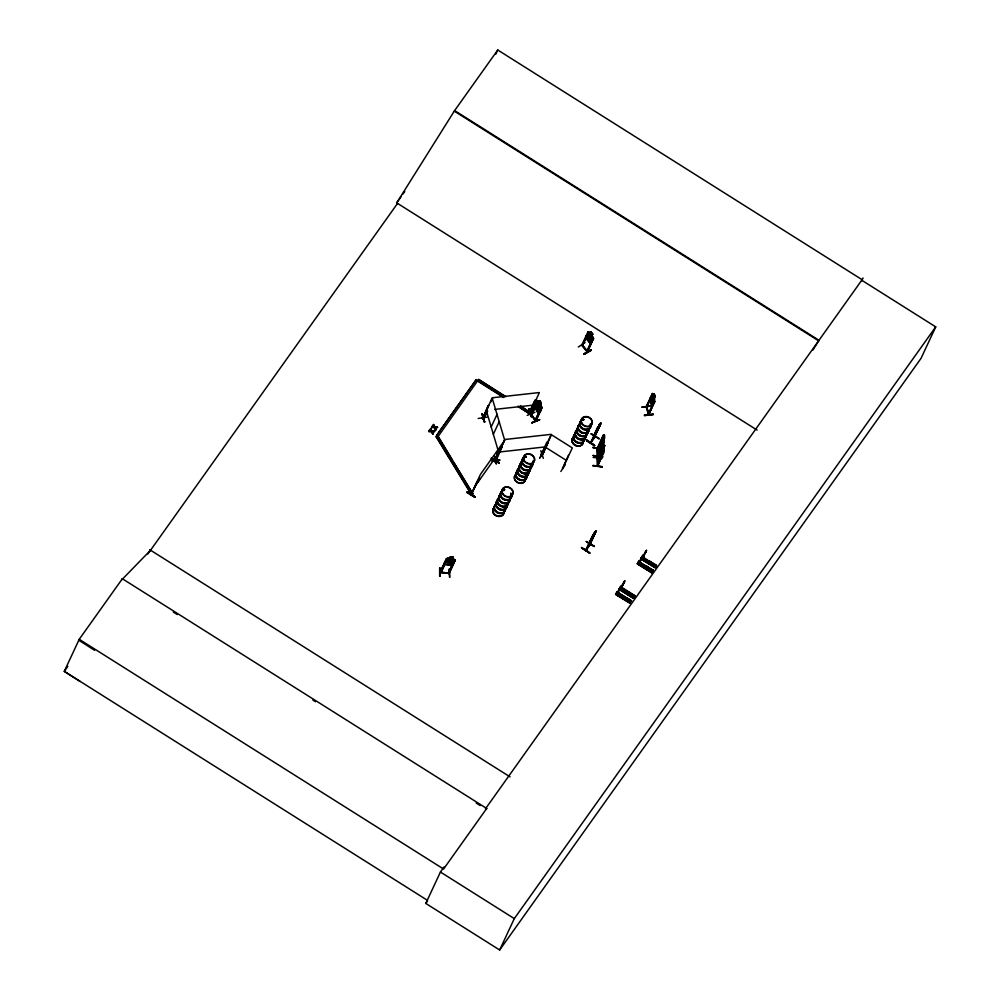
<?xml version="1.0" encoding="UTF-8"?>
<svg xmlns="http://www.w3.org/2000/svg" width="1000" height="1000" viewBox="0 0 1000 1000"><rect width="100%" height="100%" fill="white"/><g stroke="black" fill="none" stroke-linecap="round" stroke-linejoin="round"><path stroke-width="1.5" d="M590.025 336.3L592.4 336.987L590.413 337.325L590.812 340.613L589.888 337.188L587.6 336.725L589.65 336.362L589.325 333.188L590.175 336.463M531.862 422.887L539.712 419.562L531.938 422.625M539.637 419.85L531.788 422.812M477.587 481.538L471.287 494.738L471.95 493.638M495.363 461.012L494.888 461.688L500.863 448.312L500.737 449.05M590.5 442.725L591.188 441.662M595.425 436.312L590.8 443L597.05 429.8M591.587 342.675L590.237 343.438L585.925 338.1L586.075 335.863M586.075 338.062L586.213 335.887M538.938 405.387L540.862 406.25L539.087 406.475L539.263 409.888L538.625 406.325L536.625 405.712L538.462 405.462L538.35 402.175L538.9 405.538M593.138 455.375C601.038 457.75 610.825 456.825 593.05 455.575M593.05 466.037C605.95 467.013 604.5 467.3 593.15 465.387M602.062 467.15L602.175 466.438M652.987 398.663L653.062 395.075L652.725 398.475C650.788 397.4 651.162 400.425 652.725 399.375L652.7 403.125L653.037 399.562L654.35 399.438L653.012 398.35M560.837 471.475L565.225 464.837M539.862 411.912L538.525 412.762L535.2 407.013L537.238 400.6L539.075 402.45M594.775 433.325L594.6 434.288C608.562 411.8 587.175 448.2 596.75 429.312M598.337 426.737L597.375 428.075L600.95 423.225L599.113 425.1L590.875 442.887M538.675 412.7C535.237 413.05 535.138 400.788 535.05 407.025L538.55 412.762M617.3 591.812L616.75 592.4L631.287 601.05L616.912 592.087M617.525 592.913C618.538 591.575 615.025 594.237 617.463 591.475L618.587 592.962L617.188 595.037L617.55 594.325L616.112 593.425L615.725 594.175M639.2 561.938L638.675 561.562M642.638 556.388C642.337 556.75 642.3 558.075 642.663 556.087L643.85 557.525L642.387 559.65L642.75 558.938L641.312 558.038L640.775 559.038L655.037 567.788L655.525 567.087M603.55 441.225L604.6 437.875M603.812 449.487L604.6 445.363L603.562 451.275L601.625 454.087L602.163 449.125M603 446.15L603.975 440.225L603.263 444.375M624.288 597.825L625.112 598.638M628.75 592.675L628.725 593.775L627.762 593.062M649.425 562.675L650.125 562.075M650.462 562.188L650.575 563.225M541.275 454.925L542.425 454.913M562.888 467.863L568.387 455.312M600.288 449.762L597.375 456.1L597.212 448.237L603.587 434.8L601.663 439.012M604.525 437.9L604.5 435.288L597.3 448.963M597.913 447.912L597.513 448.587L597.513 447.7M597.275 458.312L597.388 466.15L603.925 451.188L603.587 452.638M597.425 457.912L597.7 466.1L603.55 452.837L597.288 465.425L597.737 466.087M597.95 455.513L597.463 448.713L597.525 455.588M597.95 465.012L597.325 466.087M499.637 459.762C500.487 460.962 493.95 459.35 492.4 460.688M502.863 489.663L504.487 489.475M504.175 490.487L504.113 489.188L504.263 489.837M507.175 504.487L506.625 504.538M510.962 494.575L511.662 494.775M511.087 494.338L511.912 494.75L511.087 494.738M511.3 494.312L511.475 494.988M524.538 456.225L524.825 456.887M532.812 461.662L532.775 461.175M533.275 461.987L533.375 461.312M583.138 418.913L582.4 419.475M583.55 419.25L583.1 419.938L583.775 419.688M590.275 424.125L591.175 424.387M590.525 424L590.688 424.762M590.325 424.425L591.038 424.688M644.475 415.562L653.188 414.525L644.475 415.525M604.5 435.288L603.775 436.838L603.75 435.062L603.675 442.6L603.8 439.438M603.025 447.512C605.175 440.55 597.1 461.737 603.5 446.238L603.763 447.025L604.6 445.363M620.388 587.837L617.175 594.087L618.713 590.175M618.75 590.275L618.962 589.637M622.3 585.05L620.675 589.188L624.487 581.95M642.588 556.312L638.888 563.612L640.675 559.15M643.088 555.275L641.95 556.962L656.363 565.85L642.038 556.575M646.075 551.812L646.488 550.237L646.012 551.613M650.013 399.825L651.925 405.825L652.788 405.213L651.825 405.95L650.013 399.825L650.487 397.488M602.15 439.075L601.613 444.038M482.375 417.987L482.938 418.825L492.113 397.85L504.7 440.25L494.562 461.5L501.138 448.488M496.863 455.262L494.7 459.837L495.4 459.325M597.875 448.462L597.238 448.988L603.462 435.725M602.837 441.025L603.688 440.9L603 440.1L603.638 436.55L602.837 439.938L601.987 439.988L602.675 440.838M593.5 534.888C585.65 549.087 600.675 523.962 593.387 535.087M646.4 406.413L648.825 414.538L646.9 407.225M646.45 407.587L646.538 406.688L646.3 407.425M582.513 345.613L582.137 345.025M594.362 534.888L589.725 541.912L589.913 540.962M487.7 410.9L484.25 417.738M502.038 447.038L501.25 447.125L502.038 447.038L496.35 459.9L496.45 459.087L495.525 459.237M496.562 459.45L495.462 459.588M530.337 412.537L529.188 412.788M620.75 587.062L620.225 587.487M562.4 468.15L563.088 467.575M601.087 451.575C598.175 453.013 601.163 440.15 603.225 440.087M600.35 446.2L601.062 443.938M631.487 600.763L617.2 592.013L616.737 592.712L630.988 601.487L631.487 600.7L629.963 602.925L615.737 594.138L617.463 591.475M620.5 587.9L621.087 586.05M642.387 557.112L642.65 557.025M471.712 493.4L471.025 494.387M494.613 461.438L495.312 460.337M594.475 437.038L600.725 424L594.438 437M594.6 436.662L595.125 436.025L590.525 442.762L598.413 426.625M589.938 541.087L596 530.788L592.562 535.8L585.588 550.438L586.55 549.637M585.612 550.337L590.562 543.85L585.988 550.5M589.6 544.725L595.887 531.638L589.85 545L590.237 543.737M620.875 587.575L620.312 587.163L634.6 596.4M620.363 587.6L620.562 586.638M622.312 585.337L622.675 584.338M624.3 582.087L624.775 580.725L624.038 582.013M638.8 561.8L652.837 570.775M638.775 563.538L642.987 555.15L642.55 555.7M644.013 554.562L642.275 558.638L645.812 552.062M646.062 551.512L645.7 552.525M540.588 404.875L541.75 407.887L535.538 421.35L530.938 414.038L537.325 400.562L541.475 406.475L540.513 404.85L541.237 403.3C537.075 398.625 542.325 400.475 540.475 404.925M531.7 414.538L537.537 402.025L537.125 401.35L537.275 402.125M535.275 420.175C536.663 419.613 534.85 422.562 535.25 420.062M642.887 557.263L642.588 556.712M622.238 585.375L620.562 589.113L624.263 582.225M642.375 558.7L645.45 551.825L644.275 554.312M147.863 554L397.55 203.4L396.7 202.862L454.625 110.575L497.762 50L862.113 279.713L485.438 808.838L486.287 809.375L486.712 808.462L122.362 578.75L79.225 639.312L64.275 671.363L80.062 681.438M122.362 578.75L121.925 579.663L150.55 550.225M495.838 54.138L497.762 50M431.475 431.737L428.638 431.463L431.6 431.475L432.775 434.075L431.6 431.475M431.35 430.925C426.838 431.962 430.962 427.163 431.225 431.188M430.625 428.575L431.812 431.2L434.613 431.475L431.938 430.938L430.625 428.575L430.163 429.325M434.387 427.65L431.55 427.375L434.513 427.388L435.688 429.975L434.513 427.388M434.263 426.838C429.75 427.863 433.875 423.075 434.137 427.1M433.537 424.487L434.738 427.113L437.525 427.388L434.85 426.85L433.537 424.487L433.075 425.225M432.775 434.075L432.188 431.5L434.738 431.213M435.688 429.975L435.1 427.4L437.65 427.125M433.113 433.587L432.188 431.5M432.062 431.763L434.375 431.725M436.025 429.5L435.1 427.4M434.975 427.663L437.287 427.638M506.025 396.725L478.612 379.438L438.05 436.538L436.525 435.575L476.213 379.712L503.837 397.125M436.188 436.925L437.9 435.938L472.863 493.888L471.325 494.475L436.188 436.925L437.9 435.938M438.05 436.538L436.7 435.188M436.525 435.575L476.213 379.712M478.612 379.438L504.538 396.287M478.175 418.475L486.962 417.163M482.275 413.837L484.588 421.987M482.938 418.825L488.55 405.475L482.738 418.05M482.675 417.95L482.788 418.537M482.638 418.862L488.25 405.513M486.838 410.712L483.512 418.225L486.912 410.988M490.95 401.9L492.9 397.713L539.362 392.55L530.037 413.013L535.812 400.175L535.025 400.262L529.113 412.775M483.675 418.2L484.588 417.688M484.237 417.775L486.987 411.975M482.3 413.825L484.162 422.075L484.762 421.75M491.175 426.95L497.025 414.4M493.338 434.237L499.188 421.688M475.175 496.875C450.913 481.45 491.4 507.962 467.337 491.938M471.012 494.562L480.475 474.312L504.425 440.688M471.325 494.475L477.312 481.375M478.075 482.013L479.775 478.35L476.662 482.738M491.262 458.438L499.375 462.987L491.512 458.088M449.137 573.263L440.213 572.15L446.5 558.575M441 572.55L446.875 559.963L446.062 559.587L440.112 572.413L448.288 572.8M446.875 559.688L440.938 572.6L441.337 572.075M439.663 568.212L439.625 576.175L440.25 575.975M495.262 459.175L495.012 460.55M494.562 461.5L504.812 439.5L551.275 434.338L541.962 454.513M450.337 556.912L453.3 557.275L450.337 556.825L449.625 558.462L447.975 558.763L446.625 561.65L447.537 563.062L450.3 563.413L452.362 562.362L453.7 559.475L452.463 558.775M450.412 556.888L449.7 558.525L447.725 558.275L455.288 559.75L449.137 573.538M494.837 458.488L496.45 463.787L494.25 455.6L496.1 463.837M453.3 557.188L452.463 558.862L455.175 559.75L453.363 563.8L451.675 565.163L444.775 564.362L444.475 562.788M449.25 569.163L449.663 577.425L449.3 569.175M454.087 560.588L448.237 573.488L454.087 560.588L454.9 560.962L448.95 573.55M529.362 408.825L531.3 416.825L528.962 408.812M527.2 415.4L534.963 412.25M535.025 400.262L529.163 413.113L530.262 412.262M518.013 406.562L529.763 413.975L518.2 406.175M520.375 405.775L530.638 412.75L521.5 406.987M531.4 413.95L537.125 401.35M531.438 413.375C532.3 415.725 529.163 412.262 535.837 421.2L541.613 408.612L540.938 408.05L535.05 420.712M531.763 414.613L535.588 406.213M540.913 406.625L540.4 404.9L540.938 406.613L539.562 409.513L538.25 409.525L536.85 407.25L536.688 404.8L538.038 401.912L539.025 402.612L539.825 401.025M538.787 403.125L537.438 406.025L538.825 408.288L540.188 405.387L538.787 403.125L540.163 405.412M538.038 401.912L539.012 402.625L539.8 400.9M539.625 402.25L540.538 403.7M541.2 407.938L535.025 420.525M539.738 411.962C541.812 411.538 541.487 404.1 541.8 407.875M578.288 347L585.05 342.587M581.737 345.238L588 331.725L588.925 331.85L593.6 338.488L587.3 351.987L586.675 351.213L587.188 350.613L587.463 351.45M587.212 351.975C583.25 347.137 580.275 343.837 582.7 345.062M582.263 345.75L588.362 333.062L587.863 332.438L588.125 333.2M582.325 345.825L585.763 338.638M590.175 333.4L590.9 331.85L592.737 334.125L592.013 335.675M590.938 331.975L590.138 333.562L588.975 332.95L587.638 335.825L587.975 338.2L589.688 340.325L591.188 340.225L592.537 337.337L591.85 335.688L592.575 334.15M584.012 353.663L584.2 354.312L591.275 350.288M592.6 338.725L593.35 339.212L592.6 338.725L587.112 351.175M592.837 338.587L586.925 351.075M540.788 450.675L543.35 458.363M587.112 351.875L593.525 338.438M540.988 454.625L542.175 454.05M541.075 454.9L546.938 442.062L547.725 441.962L541.075 454.9L542.312 454.425M543.9 451.712L539.775 457.912M542.05 454.038L541.15 454.525M548.225 442.587L542.125 455.4L551.425 434.738L572.3 447.912L562.737 468.312M594.5 445.412C570.363 429.025 610.9 456.512 586.8 440.2M598.475 426.7L599.263 425M596.613 430.988L600.513 423.15M600.575 423.025L596.087 431.062M594.475 437.125L600.825 423.25M600.462 448.537L593.05 447.35M593.062 457.4L602.1 458.5M600.962 443.925L602.987 439.712M603.138 441.9L603.975 440.225M603.837 441.05L603.837 442.612M600.625 449.038L597.35 455.988M600.288 450.475L597.688 456.138L597.612 448.2M602.212 447.6L603.6 444.85L597.212 458.363M600.875 452.075L597.312 459.012L603.162 445.737M603.862 447.038L604.575 445.5M641.975 407.163L650.688 406.087M646.55 406.775L652.513 393.338L646.125 406.788L648.525 414.562M652.275 394.938L652.362 394.188L646.425 407.5L650.625 399.1M581.9 547.837C606.3 564.212 564.763 536.512 589.725 552.775M653.45 395.538L654.262 393.85L655.037 396.45L654.325 399.8L652.975 402.675L652.013 402.612L651.475 397.638L652.825 394.75L653.55 395.387M586.35 541.65L594.375 546.337L586.438 541.462M654.225 398.013L654.987 396.425L654.175 393.862M648.5 413.312L648.238 413.938L654.163 401.287L654.675 401.975L654.463 401.262L648.55 414.65L654.8 401.087L653.012 393.612M654.675 401.975L648.838 414.45M592.562 535.612L594.675 532.837L585.85 550.612L593.3 534.775M594.388 532.625L593.513 534.275M589.575 544.837L595.95 530.875M861.85 280.3L935.725 326.875L921.087 358.263L499.663 950L425.788 903.425L440.425 872.038L444.025 866.975M616.425 593.375L617.175 591.725M619.375 589.062L620.388 587.238L634.625 596.35M621.225 585.8L620.375 587.825L634.5 596.562L634.925 595.9L633.3 598.312L619.062 589.525L619.575 588.775L633.812 597.575M622.575 584.8L623.825 582.15M623.325 583.5L624.062 581.725M618.913 590.025L619.6 588.525L621.05 589.412L620.675 590.125L622.15 588M622.087 588.062L620.962 586.562L619.4 588.962L633.438 598.088M637.45 563.663L637.812 562.95L639.263 563.837L638.888 564.55L640.362 562.425L639.175 560.988L637.413 563.737L651.637 572.537L637.612 563.387L651.725 572.425L653.188 570.212L651.75 569.325L650.275 571.45M638.425 561.75L638.013 562.812L638.587 562.238M638.138 562.888L639.175 560.988M640.625 559.538L641.2 558.212L655.512 567.112M641.312 558.038L655.325 567.375L641.087 558.587M642.013 556.688L641.213 558.375M643.05 555.388L641 558.825L655.288 567.425M623.438 598.75L624.85 596.737M624.825 599.75L626.3 597.625M628.375 594.738L629.837 592.612M629.65 595.538L631.075 593.525M627.6 601.325L629.025 599.312M628.575 601.925L630.037 599.8M631.1 596.425L632.562 594.3M646.612 566.15L645.088 568.375L646.612 566.15L648 567.15M630.013 602.812L615.7 594.225M648.587 563.475L650.1 561.237L651.55 562.137L650.075 564.25M646.538 569.275L648.05 567.038M647.812 570.062L649.338 567.837L650.725 568.837M651.363 565.05L652.825 562.925L654.225 563.938M649.312 570.85L650.788 568.725M652.8 565.938L654.275 563.825M653.775 566.538L655.238 564.412L656.688 565.312L655.163 567.587M651.725 572.337L653.188 570.212M499.663 950L514.3 918.612L935.725 326.875M812.938 350.037L818.988 340.288L454.625 110.575M861.737 280.812L863.062 277.975M646.612 568.237L646.8 567.013L646.137 568.013M650.788 562.888L649.663 563.025M503.275 489.275L503.462 490.15M503.263 489.95L503.338 489.325M504.538 490L503.738 490.538L502.975 489.8M525.438 457.188L525.675 456.125M525.737 457.425L525.525 456M507.312 504.625L506.6 504.862M582.112 419.162L583.4 418.85M583.038 419.85L582.562 419.012M620.712 587.513L619.237 589.237L633.488 598.05L619.438 588.8M587.55 351.838L581.95 344.913M645.638 551.737L646.538 550.475M466.975 492.55L474.837 497.438M467.2 492.212L475.062 497.113M496.25 459.9L495.225 460.087M530.025 413.038L529.225 412.512M586.438 440.8L594.312 445.675M586.663 440.475L594.538 445.337M581.788 548.075L589.587 553.05M616.075 593.7L615.575 594.425L629.812 603.2L630.312 602.475L616 593.6M620.237 587.812L620.688 587.1M641.938 557.325L642.4 556.625M651.513 572.737L652.025 572L637.737 563.237L637.275 563.95L651.538 572.7M652.675 571.025L653.2 570.288L638.85 561.587L638.45 562.238L652.712 570.988M597.388 428L596.613 429.35L597.525 428.038M645.875 551.312L646.287 550.662M621.025 587.812L620.675 586.825L619.725 588.337M624.312 581.562L624.725 580.887M631.388 600.887L616.712 592.238M620.65 587.225L634.975 595.875L620.825 586.8M641 558.713L642.513 556.425M617.075 594.025L618.05 592.612M618.913 592.362L617.35 591.638M622.4 587.463L620.85 586.737M639.263 563.837L637.7 563.112M640.612 561.888L639.062 561.163M494.888 461.613L495.538 460.513M539.663 458.088L544.25 451.587M401.188 196.55L396.637 202.938L397.488 203.487M402.987 194.025L404.787 191.5M67.875 666.312L64.275 671.363L427.312 900.238M428.638 431.463L429.113 430.7M431.55 427.375L432.038 426.6M502.337 445.138L496.637 454.412L500.625 448.8M474.613 486.875L498.562 453.237M529.763 413.975L530.812 412.35M599.012 425.513L600.837 423.15M596.825 430.025L598.2 428.1M589.637 541.862L593.188 537.062M486.712 808.462L443.575 869.025L79.225 639.312M425.788 903.425L427.6 900.888M499.188 463.237L491.388 458.175M591.188 434.025L599.062 438.9M594.188 546.587L586.35 541.638M482.912 418.75L482.587 417.525M594.913 532.325L595.413 531.8L591.225 538.688M525.75 457.088L525.212 457.05M449.263 572.788L448.35 572.675L448.325 573.475M449.237 573.088L448.35 572.95M600.288 452.188L600.988 451.562M600.95 457.325L601.75 456.8M600.925 457.438L600.862 451.325L600.925 457.438L601.75 456.712M444.575 562.7L444.862 564.4L451.725 565.312L453.363 563.8M586.163 549.388L589.725 544.5M656.338 565.875L641.95 557.263M440.037 568.25L440.125 576.237M588.85 331.887L588.062 331.812M590.9 331.85L592.737 334.125M585.925 338.1L590.325 343.387M593.212 337.137L593.45 338.475M591.1 349.663L583.888 353.925L591.038 349.888M584.2 354.275L591.263 350.225M624.587 597.5L624.25 598.212M583.562 419.988L582.175 419.312M525.9 457.238L524.538 456.737M538.062 400.788L539.1 402.587M535.138 406.987L540.7 405.288M531.613 414.438L535.45 420.087M537.238 400.6L538.062 400.875L537.325 400.575M473.05 493.488L471.512 494.075L436.375 436.525M446.4 558.638L447.7 558.138M650.475 563.212L649.812 563.138M628.237 592.55L627.737 593.312M624.55 597.587L625.462 597.913M525.025 456.275L525.837 456.775M503.5 490.037L504.075 490.062M535.112 400.55L535.887 400.45M481.8 414.087L484.65 422.013M529.462 412.312L530.163 412.275M531.3 416.825L529.362 408.8M492.212 460.875L499.562 460.012M492.312 460.95L499.562 460.1M492.4 461.312L499.663 460.425M494.787 409.4L533.513 405.1M641.975 407.05L650.7 406.075M646.637 407.038L646.838 406.362M644.463 414.938L653.175 413.9L653.188 414.55M498.963 452.05L545.425 446.887M440.2 575.975L440.2 568.038L439.6 568.25M603.65 450.112C601.425 451.138 605.763 441.613 602.837 449.988L601.962 450.125L602.688 450.887L602.013 454.625L603.688 450.163M440.387 571.625L441.337 571.8M539.6 409.487L538.263 409.513L536.862 407.238L536.688 404.787M601.562 438.925L601 445.863M603.5 444.837L603.9 451.2M600.475 448.1L592.938 447.65M592.962 447.525L600.588 448.275L597.775 455.425M601.562 448.975L601.075 446.538L603.538 439.925L603.513 437.488L602.188 442.8M603.55 453.55L603.237 452.8M593.025 465.637L602.087 466.7M446.062 559.862L446.875 559.963M454.087 560.862L454.9 560.962M506.8 504.688L506.8 504.538A5.8 4.8 25 0 1 499.862 509.738A5.8 4.8 25 0 1 497.3 501.15M448.95 573.15L440.3 572.475M590.625 424.35L590.7 424.387A5.8 4.8 25 0 1 583.688 429.562A5.8 4.8 25 0 1 581.138 420.962M542.288 454.462L541.85 455.238M642.55 556.25L644 557.15M615.737 594.138L630.087 602.812M454.35 111.163L818.713 340.875M396.7 202.862L757.1 430.075M476.037 380.1L503.663 397.512M545.562 447.3L566.45 460.462M592.163 537.413L591.75 537.987M149.7 549.675L510.1 776.9M173.3 612.05L177.25 614.538M312.9 700.062L315.538 701.725M476.213 803.025L480.163 805.512M440.425 872.038L514.3 918.612M78.8 640.238L94.575 650.312M583.337 419.175L583.837 419.575M582.725 345.363L587.075 350.75M524.9 456.737L524.913 457M537.438 406.012L538.85 408.275M539.862 401.737L540.763 403.2M537.975 400.913L541.425 406.512M437.713 436.337L452.1 459.875M453.688 462.488L472.863 493.888M602.987 441.125L603.237 441.912M486.25 410.4L498 449.95M597.425 458.462L597.875 457.825L597.837 464.975M604.362 446.175L604.138 448.25L604.125 446.688M603.538 442.775L603.55 443.5M603.15 439.988L603.25 446.075M531.475 466.375A5.787 4.8 25 0 1 523.062 469.6A5.787 4.8 25 0 1 523.025 461.05M533.275 462.713A5.875 4.875 25 0 1 525.388 466.362A5.875 4.875 25 0 1 523.513 457.962M524.7 457.312A5.875 4.875 25 0 1 526.075 456.975M533.35 462.537A5.875 4.875 25 0 1 528.162 466.887A5.875 4.875 25 0 1 522.025 462A5.875 4.875 25 0 1 526.15 456.8M533.362 462.325A5.787 4.8 25 0 1 528.25 466.6A5.787 4.8 25 0 1 522.212 461.8A5.787 4.8 25 0 1 526.275 456.675M529.925 467.975A5.787 4.8 25 0 1 523.062 473.162A5.787 4.8 25 0 1 520.513 464.6M531.462 464.862A5.875 4.875 25 0 1 527.913 470.425A5.875 4.875 25 0 1 520.775 466.95A5.875 4.875 25 0 1 523.075 460.775M531.538 464.675A5.875 4.875 25 0 1 525.3 470.175A5.875 4.875 25 0 1 521.075 462.163M533.1 462.9A5.8 4.8 25 0 1 525.325 466.512A5.8 4.8 25 0 1 523.475 458.212M531.562 464.487A5.8 4.8 25 0 1 525.4 469.9A5.8 4.8 25 0 1 521.237 462.013M530.2 469.062A5.775 4.787 25 0 1 522.463 472.65A5.775 4.787 25 0 1 520.612 464.387M525.513 479.15A5.787 4.8 25 0 1 517.1 482.375A5.787 4.8 25 0 1 517.062 473.825M526.675 474.938A5.787 4.8 25 0 1 519.812 480.138A5.787 4.8 25 0 1 517.263 471.562M528.312 474.038A5.8 4.8 25 0 1 519.45 475.575A5.8 4.8 25 0 1 520.037 467.45M528.462 471.262A5.875 4.875 25 0 1 524.925 476.838A5.875 4.875 25 0 1 517.788 473.35A5.875 4.875 25 0 1 520.087 467.175M528.562 470.9A5.787 4.8 25 0 1 521.7 476.087A5.787 4.8 25 0 1 519.15 467.512M527.137 475.875A5.875 4.875 25 0 1 519.25 479.525A5.875 4.875 25 0 1 517.375 471.112M527.05 476.05A5.875 4.875 25 0 1 519.175 479.7A5.875 4.875 25 0 1 517.3 471.3M527.15 475.662A5.8 4.8 25 0 1 519.375 479.263A5.8 4.8 25 0 1 517.525 470.975M528.55 471.087A5.875 4.875 25 0 1 521.575 476.362A5.875 4.875 25 0 1 518.987 467.65M529.775 468.288A5.787 4.8 25 0 1 522.913 473.475A5.787 4.8 25 0 1 520.363 464.9M529.888 468.1A5.8 4.812 25 0 1 522.987 473.312A5.8 4.812 25 0 1 520.438 464.7M525.413 477.65A5.787 4.8 25 0 1 519.275 483.05A5.787 4.8 25 0 1 515.112 475.175M511.6 494.087A5.787 4.8 25 0 1 507.65 499.637A5.787 4.8 25 0 1 500.75 495.288A5.787 4.8 25 0 1 504.7 489.738M509.712 498.125A5.787 4.8 25 0 1 502.85 503.325A5.787 4.8 25 0 1 500.3 494.75M508.45 500.838A5.787 4.8 25 0 1 501.587 506.025A5.787 4.8 25 0 1 499.038 497.45M510.775 493.4A5.8 4.8 25 0 1 508.738 499.9A5.8 4.8 25 0 1 501.037 497.137A5.8 4.8 25 0 1 503.075 490.637M510.175 499.062A5.875 4.875 25 0 1 502.3 502.713A5.875 4.875 25 0 1 500.412 494.3M509.888 497.925A5.875 4.875 25 0 1 502.925 503.188A5.875 4.875 25 0 1 500.337 494.487M510.188 498.85A5.8 4.8 25 0 1 502.425 502.45A5.8 4.8 25 0 1 500.562 494.162M510.938 493.175A5.875 4.875 25 0 1 509.288 499.588A5.875 4.875 25 0 1 501.637 497.75A5.875 4.875 25 0 1 501.95 491.012M508.562 502.325A5.787 4.8 25 0 1 500.8 505.925A5.787 4.8 25 0 1 498.95 497.65M505.3 509.3A5.787 4.8 25 0 1 496.887 512.537A5.787 4.8 25 0 1 496.863 503.988M505.487 509.113A5.875 4.875 25 0 1 496.938 512.4A5.875 4.875 25 0 1 496.912 503.713M505.575 508.938A5.875 4.875 25 0 1 497.025 512.212A5.875 4.875 25 0 1 496.987 503.525M508.225 503.9A5.787 4.8 25 0 1 499.375 505.438A5.787 4.8 25 0 1 499.963 497.325M506.987 503.963A5.787 4.8 25 0 1 500.125 509.15A5.787 4.8 25 0 1 497.587 500.575M508.325 503.725A5.8 4.812 25 0 1 499.45 505.275A5.8 4.812 25 0 1 500.037 497.125M505.4 509.988A5.8 4.8 25 0 1 497.15 511.962A5.8 4.8 25 0 1 495.962 504.038M506.9 504.325A5.875 4.875 25 0 1 499.925 509.6A5.875 4.875 25 0 1 497.35 500.887M506.987 504.15A5.875 4.875 25 0 1 500.012 509.425A5.875 4.875 25 0 1 497.425 500.712M503.762 510.9A5.787 4.8 25 0 1 496.9 516.087A5.787 4.8 25 0 1 494.35 507.512M589.138 429.125A5.787 4.8 25 0 1 581.388 432.713A5.787 4.8 25 0 1 579.538 424.438M591.025 425.075A5.787 4.8 25 0 1 583.275 428.675A5.787 4.8 25 0 1 581.425 420.4M589.4 428.75A5.875 4.875 25 0 1 581.525 432.413A5.875 4.875 25 0 1 579.65 424M589.325 428.938A5.875 4.875 25 0 1 581.438 432.587A5.875 4.875 25 0 1 579.562 424.175M589.425 428.55A5.8 4.8 25 0 1 581.65 432.15A5.8 4.8 25 0 1 579.8 423.85M581.175 420.712A5.875 4.875 25 0 0 583.763 429.425A5.875 4.875 25 0 0 590.737 424.15L590.7 423.95A5.875 4.875 25 0 1 583.85 429.237A5.875 4.875 25 0 1 581.263 420.538M584.538 439A5.787 4.8 25 0 1 576.775 442.587A5.787 4.8 25 0 1 574.925 434.312M586.425 434.95A5.787 4.8 25 0 1 578 438.175A5.787 4.8 25 0 1 577.975 429.625M586.337 435.337A5.875 4.875 25 0 1 577.788 438.625A5.875 4.875 25 0 1 577.75 429.938M586.413 435.163A5.875 4.875 25 0 1 577.863 438.438A5.875 4.875 25 0 1 577.837 429.762M584.525 437.488A5.875 4.875 25 0 1 577.55 442.762A5.875 4.875 25 0 1 574.963 434.05M584.625 437.113A5.8 4.8 25 0 1 577.737 442.312A5.8 4.8 25 0 1 575.188 433.725M586.163 435.538A5.8 4.8 25 0 1 578.387 439.137A5.8 4.8 25 0 1 576.538 430.838M587.438 431.037A5.787 4.8 25 0 1 580.575 436.238A5.787 4.8 25 0 1 578.038 427.663M587.55 430.863A5.8 4.812 25 0 1 580.65 436.075A5.8 4.812 25 0 1 578.1 427.463M583.175 441.912A5.787 4.8 25 0 1 575.425 445.5A5.787 4.8 25 0 1 573.575 437.225M601.175 448.9L602.038 445.925L602.875 445.788L602.2 445L602.863 441.438L602.038 444.837L601.175 444.975L601.888 445.725L601.175 448.9M449.462 558.95L448.113 561.838L450.875 562.175L452.225 559.288L449.462 558.95M450.788 557.212L452.562 557.425L450.788 557.212M589.9 334.087L588.55 336.962L590.275 339.087L591.613 336.2L589.9 334.087M591.05 332.663L591.912 334.538L591.05 332.663M591.263 433.837L599.225 438.663L591.25 433.862M604.362 436.125L604.138 438.2L604.362 436.125M602.987 442.425L601.663 447.738L602.987 442.425M603.525 447.537L602.2 452.863L603.525 447.537M653.213 396.05L651.862 398.938L652.588 401.375L653.938 398.488L653.213 396.05M654.188 394.688L654.4 396.763L654.188 394.688M626.925 593.837L628.4 591.725L626.925 593.837M626.163 600.438L627.625 598.312L626.163 600.438M632.062 597.025L633.538 594.9L632.062 597.025M448.363 558.925L449.412 560.938L446.6 562.525L449.85 561.337L451.712 563.162L450.637 561.075L453.325 559.6L450.213 560.65L448.363 558.925M500.925 447.163L500.838 447.912L500.925 447.163M524.237 460.575A5.787 4.8 25 0 0 533.975 461.788A5.787 4.8 25 0 0 529.075 453.775A5.787 4.8 25 0 0 524.237 460.575M524.1 460.875A5.787 4.8 25 0 0 533.825 462.088A5.787 4.8 25 0 0 528.938 454.075A5.787 4.8 25 0 0 524.1 460.875M502.675 493.638A5.787 4.8 25 0 0 512.4 494.85A5.787 4.8 25 0 0 507.512 486.838A5.787 4.8 25 0 0 502.675 493.638M502.537 493.938A5.787 4.8 25 0 0 512.263 495.15A5.787 4.8 25 0 0 507.375 487.137A5.787 4.8 25 0 0 502.537 493.938M496.287 515.6A5.787 4.8 25 0 0 504.038 512.013A5.8 4.812 25 0 1 496.238 515.7A5.8 4.812 25 0 1 494.387 507.388A5.787 4.8 25 0 0 496.287 515.6M581.9 423.338A5.787 4.8 25 0 0 591.638 424.538A5.787 4.8 25 0 0 586.75 416.538A5.787 4.8 25 0 0 581.9 423.338M581.763 423.638A5.787 4.8 25 0 0 591.5 424.837A5.787 4.8 25 0 0 586.6 416.838A5.787 4.8 25 0 0 581.763 423.638M580.812 435.712A5.787 4.8 25 0 0 587.675 430.525A5.775 4.787 25 0 1 580.825 435.7A5.775 4.787 25 0 1 578.288 427.15A5.787 4.8 25 0 0 580.812 435.712M575.513 445.3A5.787 4.8 25 0 0 583.275 441.7A5.8 4.812 25 0 1 575.475 445.387A5.8 4.812 25 0 1 573.612 437.075A5.787 4.8 25 0 0 575.513 445.3"/></g></svg>
